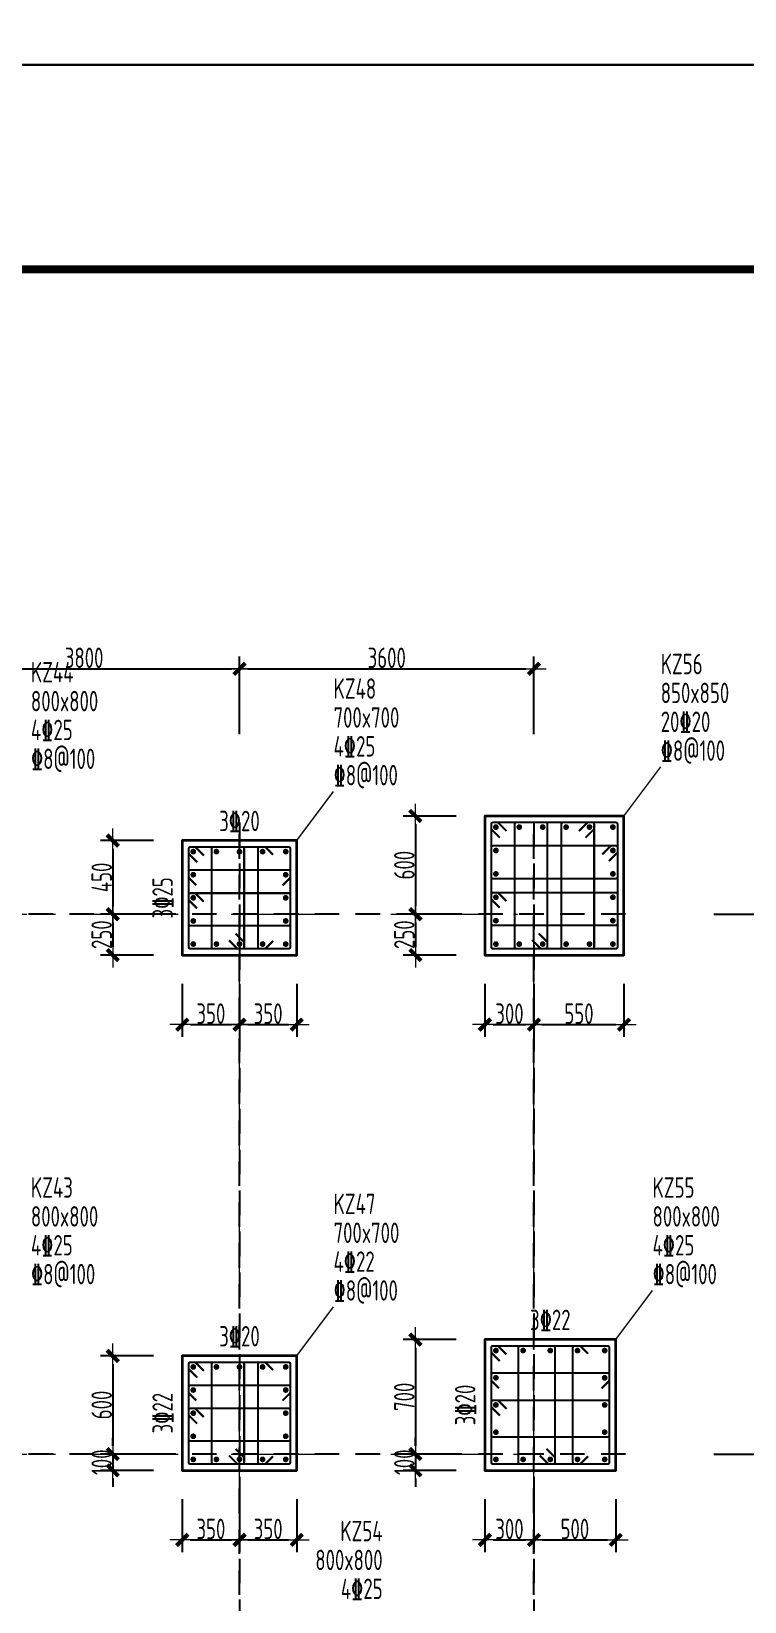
# Model space of a CAD drawing. Header units: millimetres. Extents: x 539196 to 807275, y 431843 to 1156631.
# Drawn here: x 643724 to 652443, y 665355 to 684552 of the extents above; entities that cross this region are included whole.
import ezdxf
from ezdxf.enums import TextEntityAlignment as Align

# ---------------------------------------------------------------- set-up
doc = ezdxf.new("R2010")
doc.units = ezdxf.units.MM
doc.header["$MEASUREMENT"] = 0
for name, pattern in [('DOTE', [2.42, 2, -0.2, 0.02, -0.2]), ('点划线', [1850, 1200, -300, 50, -300]), ('虚线', [500, 300, -200])]:
    doc.linetypes.add(name, pattern=pattern)
doc.layers.add('DOTE', color=1, linetype='DOTE')
doc.layers.add('PUB_TITLE', color=4, linetype='Continuous')
for name, color, linetype, lineweight in [('柱原位标注', 7, 'Continuous', 18), ('柱尺寸标注', 3, 'Continuous', 18), ('柱标注引线', 2, 'Continuous', 18), ('柱箍筋', 1, 'Continuous', 25), ('柱纵筋', 1, 'Continuous', 70), ('柱集中标注', 2, 'Continuous', 18), ('砼柱', 2, 'Continuous', 35), ('网格', 9, '点划线', 18), ('轴线标注', 3, 'Continuous', 18)]:
    doc.layers.add(name, color=color, linetype=linetype, lineweight=lineweight)
doc.styles.add('样式 1_yjk', font='yjkeng.shx', dxfattribs={"width": 0.7, "bigfont": 'yjkchn.shx'})
doc.dimstyles.new('盈建科结构_yjk', dxfattribs={"dimscale": 100, "dimtxt": 2.5, "dimasz": 1, "dimexe": 1.5, "dimexo": 0.625, "dimgap": 0.1, "dimtad": 1, "dimdec": 0, "dimrnd": 1, "dimzin": 0, "dimdsep": 46, "dimtxsty": '样式 1_yjk', "dimblk": '_yjkbk', "dimblk1": 'ARCHTICK', "dimblk2": 'ARCHTICK', "dimcen": 0.09, "dimadec": 0, "dimazin": 0, "dimtfac": 1, "dimtdec": 4, "dimtix": 1, "dimtmove": 2, "dimatfit": 3, "dimfxl": 0, "dimtolj": 1, "dimtzin": 0, "dimarcsym": 0})

# ---------------------------------------------------------------- blocks, each defined once
blk = doc.blocks.new('_yjkbk')
blk.add_line((-1, 0), (1.5, 0))
blk.add_lwpolyline([(-0.7, -0.7, 0.5, 0.5, 0), (0.7, 0.7, 0.5, 0.5, 0)], format="xyseb")
blk = doc.blocks.new('*D2326')
at = {"layer": 'Defpoints', "color": 0}
for p in [(645568, 666959), (646268, 666959), (646268, 666109)]:
    blk.add_point(p, dxfattribs=at)
at = {"layer": '柱尺寸标注', "color": 0, "lineweight": -2}
for p, q in [((645568, 666609), (645568, 665959)), ((646268, 666609), (646268, 665959)), ((645668, 666109), (646168, 666109))]:
    blk.add_line(p, q, dxfattribs=at)
at = {"layer": '柱尺寸标注', "color": 0, "lineweight": -2, "xscale": 100, "yscale": 100, "zscale": 100, "rotation": 180}
blk.add_blockref('_yjkbk', (645568, 666109), dxfattribs=at)
at = {"layer": '柱尺寸标注', "color": 0, "lineweight": -2, "xscale": 100, "yscale": 100, "zscale": 100}
blk.add_blockref('_yjkbk', (646268, 666109), dxfattribs=at)
at = {"layer": '柱尺寸标注', "color": 0, "insert": (645918, 666244), "char_height": 250, "attachment_point": 5, "style": '样式 1_yjk'}
blk.add_mtext('\\A1;350', dxfattribs=at)
blk = doc.blocks.new('_ARCHTICK')
at = {"color": 0, "linetype": 'ByBlock', "const_width": 0.15}
blk.add_lwpolyline([(-0.5, -0.5), (0.5, 0.5)], dxfattribs=at)
blk = doc.blocks.new('*D2327')
at = {"layer": 'Defpoints', "color": 0}
for p in [(646268, 666959), (646968, 666959), (646968, 666109)]:
    blk.add_point(p, dxfattribs=at)
at = {"layer": '柱尺寸标注', "color": 0, "lineweight": -2}
for p, q in [((646268, 666609), (646268, 665959)), ((646968, 666609), (646968, 665959)), ((646368, 666109), (646868, 666109))]:
    blk.add_line(p, q, dxfattribs=at)
at = {"layer": '柱尺寸标注', "color": 0, "lineweight": -2, "xscale": 100, "yscale": 100, "zscale": 100, "rotation": 180}
blk.add_blockref('_yjkbk', (646268, 666109), dxfattribs=at)
at = {"layer": '柱尺寸标注', "color": 0, "lineweight": -2, "xscale": 100, "yscale": 100, "zscale": 100}
blk.add_blockref('_yjkbk', (646968, 666109), dxfattribs=at)
at = {"layer": '柱尺寸标注', "color": 0, "insert": (646618, 666244), "char_height": 250, "attachment_point": 5, "style": '样式 1_yjk'}
blk.add_mtext('\\A1;350', dxfattribs=at)
blk = doc.blocks.new('*D2328')
at = {"layer": 'Defpoints', "color": 0}
for p in [(645568, 668359), (644718, 667159), (645568, 667159)]:
    blk.add_point(p, dxfattribs=at)
at = {"layer": '柱尺寸标注', "color": 0, "lineweight": -2}
for p, q in [((645218, 668359), (644568, 668359)), ((644718, 668259), (644718, 667259)), ((645218, 667159), (644568, 667159))]:
    blk.add_line(p, q, dxfattribs=at)
at = {"layer": '柱尺寸标注', "color": 0, "lineweight": -2, "xscale": 100, "yscale": 100, "zscale": 100}
for p, rotation in [((644718, 668359), 90), ((644718, 667159), 270)]:
    blk.add_blockref('_yjkbk', p, dxfattribs=dict(at, rotation=rotation))
at = {"layer": '柱尺寸标注', "color": 0, "insert": (644583, 667759), "char_height": 250, "attachment_point": 5, "rotation": 90, "style": '样式 1_yjk'}
blk.add_mtext('\\A1;600', dxfattribs=at)
blk = doc.blocks.new('*D2329')
at = {"layer": 'Defpoints', "color": 0}
for p in [(645568, 667159), (644718, 666959), (645568, 666959)]:
    blk.add_point(p, dxfattribs=at)
at = {"layer": '柱尺寸标注', "color": 0, "lineweight": -2}
for p, q in [((644718, 667259), (644718, 667359)), ((645218, 667159), (644568, 667159)), ((644718, 667159), (644718, 666959)), ((645218, 666959), (644568, 666959)), ((644718, 666859), (644718, 666759))]:
    blk.add_line(p, q, dxfattribs=at)
at = {"layer": '柱尺寸标注', "color": 0, "lineweight": -2, "xscale": 100, "yscale": 100, "zscale": 100}
for p, rotation in [((644718, 667159), 270), ((644718, 666959), 90)]:
    blk.add_blockref('_yjkbk', p, dxfattribs=dict(at, rotation=rotation))
at = {"layer": '柱尺寸标注', "color": 0, "insert": (644583, 667059), "char_height": 250, "attachment_point": 5, "rotation": 90, "style": '样式 1_yjk'}
blk.add_mtext('\\A1;100', dxfattribs=at)
blk = doc.blocks.new('*D2330')
at = {"layer": 'Defpoints', "color": 0}
for p in [(645568, 673259), (646268, 673259), (646268, 672409)]:
    blk.add_point(p, dxfattribs=at)
at = {"layer": '柱尺寸标注', "color": 0, "lineweight": -2}
for p, q in [((645568, 672909), (645568, 672259)), ((646268, 672909), (646268, 672259)), ((645668, 672409), (646168, 672409))]:
    blk.add_line(p, q, dxfattribs=at)
at = {"layer": '柱尺寸标注', "color": 0, "lineweight": -2, "xscale": 100, "yscale": 100, "zscale": 100, "rotation": 180}
blk.add_blockref('_yjkbk', (645568, 672409), dxfattribs=at)
at = {"layer": '柱尺寸标注', "color": 0, "lineweight": -2, "xscale": 100, "yscale": 100, "zscale": 100}
blk.add_blockref('_yjkbk', (646268, 672409), dxfattribs=at)
at = {"layer": '柱尺寸标注', "color": 0, "insert": (645918, 672544), "char_height": 250, "attachment_point": 5, "style": '样式 1_yjk'}
blk.add_mtext('\\A1;350', dxfattribs=at)
blk = doc.blocks.new('*D2331')
at = {"layer": 'Defpoints', "color": 0}
for p in [(646268, 673259), (646968, 673259), (646968, 672409)]:
    blk.add_point(p, dxfattribs=at)
at = {"layer": '柱尺寸标注', "color": 0, "lineweight": -2}
for p, q in [((646268, 672909), (646268, 672259)), ((646968, 672909), (646968, 672259)), ((646368, 672409), (646868, 672409))]:
    blk.add_line(p, q, dxfattribs=at)
at = {"layer": '柱尺寸标注', "color": 0, "lineweight": -2, "xscale": 100, "yscale": 100, "zscale": 100, "rotation": 180}
blk.add_blockref('_yjkbk', (646268, 672409), dxfattribs=at)
at = {"layer": '柱尺寸标注', "color": 0, "lineweight": -2, "xscale": 100, "yscale": 100, "zscale": 100}
blk.add_blockref('_yjkbk', (646968, 672409), dxfattribs=at)
at = {"layer": '柱尺寸标注', "color": 0, "insert": (646618, 672544), "char_height": 250, "attachment_point": 5, "style": '样式 1_yjk'}
blk.add_mtext('\\A1;350', dxfattribs=at)
blk = doc.blocks.new('*D2332')
at = {"layer": 'Defpoints', "color": 0}
for p in [(645568, 674659), (644718, 673759), (645568, 673759)]:
    blk.add_point(p, dxfattribs=at)
at = {"layer": '柱尺寸标注', "color": 0, "lineweight": -2}
for p, q in [((645218, 674659), (644568, 674659)), ((644718, 674559), (644718, 673859)), ((645218, 673759), (644568, 673759))]:
    blk.add_line(p, q, dxfattribs=at)
at = {"layer": '柱尺寸标注', "color": 0, "lineweight": -2, "xscale": 100, "yscale": 100, "zscale": 100}
for p, rotation in [((644718, 674659), 90), ((644718, 673759), 270)]:
    blk.add_blockref('_yjkbk', p, dxfattribs=dict(at, rotation=rotation))
at = {"layer": '柱尺寸标注', "color": 0, "insert": (644583, 674209), "char_height": 250, "attachment_point": 5, "rotation": 90, "style": '样式 1_yjk'}
blk.add_mtext('\\A1;450', dxfattribs=at)
blk = doc.blocks.new('*D2333')
at = {"layer": 'Defpoints', "color": 0}
for p in [(645568, 673759), (644718, 673259), (645568, 673259)]:
    blk.add_point(p, dxfattribs=at)
at = {"layer": '柱尺寸标注', "color": 0, "lineweight": -2}
for p, q in [((645218, 673759), (644568, 673759)), ((644718, 673659), (644718, 673359)), ((645218, 673259), (644568, 673259))]:
    blk.add_line(p, q, dxfattribs=at)
at = {"layer": '柱尺寸标注', "color": 0, "lineweight": -2, "xscale": 100, "yscale": 100, "zscale": 100}
for p, rotation in [((644718, 673759), 90), ((644718, 673259), 270)]:
    blk.add_blockref('_yjkbk', p, dxfattribs=dict(at, rotation=rotation))
at = {"layer": '柱尺寸标注', "color": 0, "insert": (644583, 673509), "char_height": 250, "attachment_point": 5, "rotation": 90, "style": '样式 1_yjk'}
blk.add_mtext('\\A1;250', dxfattribs=at)
blk = doc.blocks.new('*D2342')
at = {"layer": 'Defpoints', "color": 0}
for p in [(649268, 666959), (649868, 666959), (649868, 666109)]:
    blk.add_point(p, dxfattribs=at)
at = {"layer": '柱尺寸标注', "color": 0, "lineweight": -2}
for p, q in [((649268, 666609), (649268, 665959)), ((649868, 666609), (649868, 665959)), ((649368, 666109), (649768, 666109))]:
    blk.add_line(p, q, dxfattribs=at)
at = {"layer": '柱尺寸标注', "color": 0, "lineweight": -2, "xscale": 100, "yscale": 100, "zscale": 100, "rotation": 180}
blk.add_blockref('_yjkbk', (649268, 666109), dxfattribs=at)
at = {"layer": '柱尺寸标注', "color": 0, "lineweight": -2, "xscale": 100, "yscale": 100, "zscale": 100}
blk.add_blockref('_yjkbk', (649868, 666109), dxfattribs=at)
at = {"layer": '柱尺寸标注', "color": 0, "insert": (649568, 666244), "char_height": 250, "attachment_point": 5, "style": '样式 1_yjk'}
blk.add_mtext('\\A1;300', dxfattribs=at)
blk = doc.blocks.new('*D2343')
at = {"layer": 'Defpoints', "color": 0}
for p in [(649868, 666959), (650868, 666959), (650868, 666109)]:
    blk.add_point(p, dxfattribs=at)
at = {"layer": '柱尺寸标注', "color": 0, "lineweight": -2}
for p, q in [((649868, 666609), (649868, 665959)), ((650868, 666609), (650868, 665959)), ((649968, 666109), (650768, 666109))]:
    blk.add_line(p, q, dxfattribs=at)
at = {"layer": '柱尺寸标注', "color": 0, "lineweight": -2, "xscale": 100, "yscale": 100, "zscale": 100, "rotation": 180}
blk.add_blockref('_yjkbk', (649868, 666109), dxfattribs=at)
at = {"layer": '柱尺寸标注', "color": 0, "lineweight": -2, "xscale": 100, "yscale": 100, "zscale": 100}
blk.add_blockref('_yjkbk', (650868, 666109), dxfattribs=at)
at = {"layer": '柱尺寸标注', "color": 0, "insert": (650368, 666244), "char_height": 250, "attachment_point": 5, "style": '样式 1_yjk'}
blk.add_mtext('\\A1;500', dxfattribs=at)
blk = doc.blocks.new('*D2344')
at = {"layer": 'Defpoints', "color": 0}
for p in [(649268, 668559), (648418, 667159), (649268, 667159)]:
    blk.add_point(p, dxfattribs=at)
at = {"layer": '柱尺寸标注', "color": 0, "lineweight": -2}
for p, q in [((648918, 668559), (648268, 668559)), ((648418, 668459), (648418, 667259)), ((648918, 667159), (648268, 667159))]:
    blk.add_line(p, q, dxfattribs=at)
at = {"layer": '柱尺寸标注', "color": 0, "lineweight": -2, "xscale": 100, "yscale": 100, "zscale": 100}
for p, rotation in [((648418, 668559), 90), ((648418, 667159), 270)]:
    blk.add_blockref('_yjkbk', p, dxfattribs=dict(at, rotation=rotation))
at = {"layer": '柱尺寸标注', "color": 0, "insert": (648283, 667859), "char_height": 250, "attachment_point": 5, "rotation": 90, "style": '样式 1_yjk'}
blk.add_mtext('\\A1;700', dxfattribs=at)
blk = doc.blocks.new('*D2345')
at = {"layer": 'Defpoints', "color": 0}
for p in [(649268, 667159), (648418, 666959), (649268, 666959)]:
    blk.add_point(p, dxfattribs=at)
at = {"layer": '柱尺寸标注', "color": 0, "lineweight": -2}
for p, q in [((648418, 667259), (648418, 667359)), ((648918, 667159), (648268, 667159)), ((648418, 667159), (648418, 666959)), ((648918, 666959), (648268, 666959)), ((648418, 666859), (648418, 666759))]:
    blk.add_line(p, q, dxfattribs=at)
at = {"layer": '柱尺寸标注', "color": 0, "lineweight": -2, "xscale": 100, "yscale": 100, "zscale": 100}
for p, rotation in [((648418, 667159), 270), ((648418, 666959), 90)]:
    blk.add_blockref('_yjkbk', p, dxfattribs=dict(at, rotation=rotation))
at = {"layer": '柱尺寸标注', "color": 0, "insert": (648283, 667059), "char_height": 250, "attachment_point": 5, "rotation": 90, "style": '样式 1_yjk'}
blk.add_mtext('\\A1;100', dxfattribs=at)
blk = doc.blocks.new('*D2346')
at = {"layer": 'Defpoints', "color": 0}
for p in [(649268, 673259), (649868, 673259), (649868, 672409)]:
    blk.add_point(p, dxfattribs=at)
at = {"layer": '柱尺寸标注', "color": 0, "lineweight": -2}
for p, q in [((649268, 672909), (649268, 672259)), ((649868, 672909), (649868, 672259)), ((649368, 672409), (649768, 672409))]:
    blk.add_line(p, q, dxfattribs=at)
at = {"layer": '柱尺寸标注', "color": 0, "lineweight": -2, "xscale": 100, "yscale": 100, "zscale": 100, "rotation": 180}
blk.add_blockref('_yjkbk', (649268, 672409), dxfattribs=at)
at = {"layer": '柱尺寸标注', "color": 0, "lineweight": -2, "xscale": 100, "yscale": 100, "zscale": 100}
blk.add_blockref('_yjkbk', (649868, 672409), dxfattribs=at)
at = {"layer": '柱尺寸标注', "color": 0, "insert": (649568, 672544), "char_height": 250, "attachment_point": 5, "style": '样式 1_yjk'}
blk.add_mtext('\\A1;300', dxfattribs=at)
blk = doc.blocks.new('*D2347')
at = {"layer": 'Defpoints', "color": 0}
for p in [(649868, 673259), (650968, 673259), (650968, 672409)]:
    blk.add_point(p, dxfattribs=at)
at = {"layer": '柱尺寸标注', "color": 0, "lineweight": -2}
for p, q in [((649868, 672909), (649868, 672259)), ((650968, 672909), (650968, 672259)), ((649968, 672409), (650868, 672409))]:
    blk.add_line(p, q, dxfattribs=at)
at = {"layer": '柱尺寸标注', "color": 0, "lineweight": -2, "xscale": 100, "yscale": 100, "zscale": 100, "rotation": 180}
blk.add_blockref('_yjkbk', (649868, 672409), dxfattribs=at)
at = {"layer": '柱尺寸标注', "color": 0, "lineweight": -2, "xscale": 100, "yscale": 100, "zscale": 100}
blk.add_blockref('_yjkbk', (650968, 672409), dxfattribs=at)
at = {"layer": '柱尺寸标注', "color": 0, "insert": (650418, 672544), "char_height": 250, "attachment_point": 5, "style": '样式 1_yjk'}
blk.add_mtext('\\A1;550', dxfattribs=at)
blk = doc.blocks.new('*D2348')
at = {"layer": 'Defpoints', "color": 0}
for p in [(649268, 674959), (648418, 673759), (649268, 673759)]:
    blk.add_point(p, dxfattribs=at)
at = {"layer": '柱尺寸标注', "color": 0, "lineweight": -2}
for p, q in [((648918, 674959), (648268, 674959)), ((648418, 674859), (648418, 673859)), ((648918, 673759), (648268, 673759))]:
    blk.add_line(p, q, dxfattribs=at)
at = {"layer": '柱尺寸标注', "color": 0, "lineweight": -2, "xscale": 100, "yscale": 100, "zscale": 100}
for p, rotation in [((648418, 674959), 90), ((648418, 673759), 270)]:
    blk.add_blockref('_yjkbk', p, dxfattribs=dict(at, rotation=rotation))
at = {"layer": '柱尺寸标注', "color": 0, "insert": (648283, 674359), "char_height": 250, "attachment_point": 5, "rotation": 90, "style": '样式 1_yjk'}
blk.add_mtext('\\A1;600', dxfattribs=at)
blk = doc.blocks.new('*D2349')
at = {"layer": 'Defpoints', "color": 0}
for p in [(649268, 673759), (648418, 673259), (649268, 673259)]:
    blk.add_point(p, dxfattribs=at)
at = {"layer": '柱尺寸标注', "color": 0, "lineweight": -2}
for p, q in [((648918, 673759), (648268, 673759)), ((648418, 673659), (648418, 673359)), ((648918, 673259), (648268, 673259))]:
    blk.add_line(p, q, dxfattribs=at)
at = {"layer": '柱尺寸标注', "color": 0, "lineweight": -2, "xscale": 100, "yscale": 100, "zscale": 100}
for p, rotation in [((648418, 673759), 90), ((648418, 673259), 270)]:
    blk.add_blockref('_yjkbk', p, dxfattribs=dict(at, rotation=rotation))
at = {"layer": '柱尺寸标注', "color": 0, "insert": (648283, 673509), "char_height": 250, "attachment_point": 5, "rotation": 90, "style": '样式 1_yjk'}
blk.add_mtext('\\A1;250', dxfattribs=at)
blk = doc.blocks.new('*D2391')
at = {"layer": 'Defpoints', "color": 0}
for p in [(646268, 676759), (642468, 673759), (646268, 673759)]:
    blk.add_point(p, dxfattribs=at)
at = {"layer": '轴线标注', "color": 0, "lineweight": -2}
for p, q in [((642468, 675959), (642468, 676909)), ((646268, 675959), (646268, 676909)), ((642568, 676759), (646168, 676759))]:
    blk.add_line(p, q, dxfattribs=at)
at = {"layer": '轴线标注', "color": 0, "lineweight": -2, "xscale": 100, "yscale": 100, "zscale": 100, "rotation": 180}
blk.add_blockref('_yjkbk', (642468, 676759), dxfattribs=at)
at = {"layer": '轴线标注', "color": 0, "lineweight": -2, "xscale": 100, "yscale": 100, "zscale": 100}
blk.add_blockref('_yjkbk', (646268, 676759), dxfattribs=at)
at = {"layer": '轴线标注', "color": 0, "insert": (644368, 676894), "char_height": 250, "attachment_point": 5, "style": '样式 1_yjk'}
blk.add_mtext('\\A1;3800', dxfattribs=at)
blk = doc.blocks.new('*D2393')
at = {"layer": 'Defpoints', "color": 0}
for p in [(649868, 676759), (646268, 673759), (649868, 673759)]:
    blk.add_point(p, dxfattribs=at)
at = {"layer": '轴线标注', "color": 0, "lineweight": -2}
for p, q in [((646268, 675959), (646268, 676909)), ((649868, 675959), (649868, 676909)), ((646368, 676759), (649768, 676759))]:
    blk.add_line(p, q, dxfattribs=at)
at = {"layer": '轴线标注', "color": 0, "lineweight": -2, "xscale": 100, "yscale": 100, "zscale": 100, "rotation": 180}
blk.add_blockref('_yjkbk', (646268, 676759), dxfattribs=at)
at = {"layer": '轴线标注', "color": 0, "lineweight": -2, "xscale": 100, "yscale": 100, "zscale": 100}
blk.add_blockref('_yjkbk', (649868, 676759), dxfattribs=at)
at = {"layer": '轴线标注', "color": 0, "insert": (648068, 676894), "char_height": 250, "attachment_point": 5, "style": '样式 1_yjk'}
blk.add_mtext('\\A1;3600', dxfattribs=at)
blk = doc.blocks.new('*D2395')
at = {"layer": 'Defpoints', "color": 0}
for p in [(649868, 673759), (649868, 667159), (652868, 667159)]:
    blk.add_point(p, dxfattribs=at)
at = {"layer": '轴线标注', "color": 0, "lineweight": -2}
for p, q in [((652068, 673759), (653018, 673759)), ((652868, 673659), (652868, 667259)), ((652068, 667159), (653018, 667159))]:
    blk.add_line(p, q, dxfattribs=at)
at = {"layer": '轴线标注', "color": 0, "lineweight": -2, "xscale": 100, "yscale": 100, "zscale": 100}
for p, rotation in [((652868, 673759), 90), ((652868, 667159), 270)]:
    blk.add_blockref('_yjkbk', p, dxfattribs=dict(at, rotation=rotation))
at = {"layer": '轴线标注', "color": 0, "insert": (652733, 670459), "char_height": 250, "attachment_point": 5, "rotation": 90, "style": '样式 1_yjk'}
blk.add_mtext('\\A1;6600', dxfattribs=at)
blk = doc.blocks.new('*D2397')
at = {"layer": 'Defpoints', "color": 0}
for p in [(649868, 667159), (649868, 664159), (652868, 664159)]:
    blk.add_point(p, dxfattribs=at)
at = {"layer": '轴线标注', "color": 0, "lineweight": -2}
for p, q in [((652068, 667159), (653018, 667159)), ((652868, 667059), (652868, 664259)), ((652068, 664159), (653018, 664159))]:
    blk.add_line(p, q, dxfattribs=at)
at = {"layer": '轴线标注', "color": 0, "lineweight": -2, "xscale": 100, "yscale": 100, "zscale": 100}
for p, rotation in [((652868, 667159), 90), ((652868, 664159), 270)]:
    blk.add_blockref('_yjkbk', p, dxfattribs=dict(at, rotation=rotation))
at = {"layer": '轴线标注', "color": 0, "insert": (652733, 665659), "char_height": 250, "attachment_point": 5, "rotation": 90, "style": '样式 1_yjk'}
blk.add_mtext('\\A1;3000', dxfattribs=at)
blk = doc.blocks.new('jzzw')
at = {"layer": 'DOTE', "color": 1, "linetype": '虚线'}
for p, q in [((947786, 872027), (947786, 890469)), ((947786, 890469), (947786, 834829)), ((951386, 872027), (951386, 890469)), ((951386, 890469), (951386, 834829)), ((952506, 889349), (912186, 889349)), ((952506, 889349), (912186, 889349)), ((952506, 889349), (912186, 889349)), ((952506, 889349), (912186, 889349)), ((952506, 882749), (911886, 882749))]:
    blk.add_line(p, q, dxfattribs=at)

msp = doc.modelspace()

# ---------------------------------------------------------------- linework, layer by layer
at = {"layer": 'PUB_TITLE'}
for points in [[(603402.6, 684143), (662802.6, 684143), (662802.6, 768243), (603402.6, 768243)], [(603402.6, 600043), (662802.6, 600043), (662802.6, 684143), (603402.6, 684143)]]:
    msp.add_lwpolyline(points, close=True, dxfattribs=at)
at = {"layer": 'PUB_TITLE', "const_width": 100}
msp.add_lwpolyline([(604402.6, 601043), (661802.6, 601043), (661802.6, 681643), (604402.6, 681643)], close=True, dxfattribs=at)
at = {"layer": '柱标注引线'}
for p, q in [((650967.6, 674959.2), (651417.6, 675559.2)), ((646967.6, 674659.2), (647417.6, 675259.2)), ((650867.6, 668559.2), (651317.6, 669159.2)), ((646967.6, 668359.2), (647417.6, 668959.2))]:
    msp.add_line(p, q, dxfattribs=at)
at = {"layer": '柱箍筋', "const_width": 25}
for points in [[(649531.6, 674776.5), (649433.4, 674874.8, 0.1989124), (649416.6, 674881.7), (649368.8, 674881.7, 0.4142136), (649345.1, 674858), (649345.1, 673360.5, 0.4142136), (649368.8, 673336.7), (650866.3, 673336.7, 0.4142136), (650890.1, 673360.5), (650890.1, 674858, 0.4142136), (650866.3, 674881.7), (649368.8, 674881.7, 0.4142136), (649345.1, 674858), (649345.1, 674810.2, 0.1989124), (649352, 674793.5), (649450.3, 674695.2)], [(649845.5, 673442), (649943.8, 673343.7, 0.1989124), (649960.6, 673336.7), (650008.3, 673336.7, 0.4142136), (650032.1, 673360.5), (650032.1, 674858, 0.4142136), (650008.3, 674881.7), (649654.8, 674881.7, 0.4142136), (649631.1, 674858), (649631.1, 673360.5, 0.4142136), (649654.8, 673336.7), (650008.3, 673336.7, 0.4142136), (650032.1, 673360.5), (650032.1, 673408.2, 0.1989124), (650025.1, 673425), (649926.9, 673523.3)], [(650417.5, 674776.5), (650515.8, 674874.8, -0.1989124), (650532.6, 674881.7), (650580.3, 674881.7, -0.4142136), (650604.1, 674858), (650604.1, 673360.5, -0.4142136), (650580.3, 673336.7), (650226.8, 673336.7, -0.4142136), (650203.1, 673360.5), (650203.1, 674858, -0.4142136), (650226.8, 674881.7), (650580.3, 674881.7, -0.4142136), (650604.1, 674858), (650604.1, 674810.2, -0.1989124), (650597.1, 674793.5), (650498.9, 674695.2)], [(645831.6, 674476.5), (645733.4, 674574.8, 0.1989124), (645716.6, 674581.7), (645668.8, 674581.7, 0.4142136), (645645.1, 674558), (645645.1, 673360.5, 0.4142136), (645668.8, 673336.7), (646866.3, 673336.7, 0.4142136), (646890.1, 673360.5), (646890.1, 674558, 0.4142136), (646866.3, 674581.7), (645668.8, 674581.7, 0.4142136), (645645.1, 674558), (645645.1, 674510.2, 0.1989124), (645652, 674493.5), (645750.3, 674395.2)], [(646138.5, 673442), (646236.8, 673343.7, 0.1989124), (646253.6, 673336.7), (646301.3, 673336.7, 0.4142136), (646325.1, 673360.5), (646325.1, 674558, 0.4142136), (646301.3, 674581.7), (645951.3, 674581.7, 0.4142136), (645927.6, 674558), (645927.6, 673360.5, 0.4142136), (645951.3, 673336.7), (646301.3, 673336.7, 0.4142136), (646325.1, 673360.5), (646325.1, 673408.2, 0.1989124), (646318.1, 673425), (646219.9, 673523.3)], [(646679.1, 673432.1), (646590.7, 673343.7, -0.131362), (646564.1, 673336.7), (646516.3, 673336.7, -0.4142136), (646492.6, 673360.5), (646492.6, 674558, -0.4142136), (646516.3, 674581.7), (646564.1, 674581.7, -0.131362), (646590.7, 674574.8), (646679.1, 674486.4)], [(650784.9, 674409.2), (650883.1, 674507.5, 0.1989124), (650890.1, 674524.2), (650890.1, 674572, 0.4142136), (650866.3, 674595.7), (649368.8, 674595.7, 0.4142136), (649345.1, 674572), (649345.1, 674218.5, 0.4142136), (649368.8, 674194.7), (650866.3, 674194.7, 0.4142136), (650890.1, 674218.5), (650890.1, 674572, 0.4142136), (650866.3, 674595.7), (650818.6, 674595.7, 0.1989124), (650801.8, 674588.8), (650703.5, 674490.5)], [(645740.4, 674112.7), (645652, 674201.1, -0.131362), (645645.1, 674227.7), (645645.1, 674275.5, -0.4142136), (645668.8, 674299.2), (646866.3, 674299.2, -0.4142136), (646890.1, 674275.5), (646890.1, 674227.7, -0.131362), (646883.1, 674201.1), (646794.7, 674112.7)], [(645750.3, 673830.2), (645652, 673928.5, -0.1989124), (645645.1, 673945.2), (645645.1, 673993, -0.4142136), (645668.8, 674016.7), (646866.3, 674016.7, -0.4142136), (646890.1, 673993), (646890.1, 673643, -0.4142136), (646866.3, 673619.2), (645668.8, 673619.2, -0.4142136), (645645.1, 673643), (645645.1, 673993, -0.4142136), (645668.8, 674016.7), (645716.6, 674016.7, -0.1989124), (645733.4, 674009.8), (645831.6, 673911.5)], [(649450.3, 673837.2), (649352, 673935.5, -0.1989124), (649345.1, 673952.2), (649345.1, 674000, -0.4142136), (649368.8, 674023.7), (650866.3, 674023.7, -0.4142136), (650890.1, 674000), (650890.1, 673646.5, -0.4142136), (650866.3, 673622.7), (649368.8, 673622.7, -0.4142136), (649345.1, 673646.5), (649345.1, 674000, -0.4142136), (649368.8, 674023.7), (649416.6, 674023.7, -0.1989124), (649433.4, 674016.8), (649531.6, 673918.5)], [(649531.6, 668376.5), (649433.4, 668474.8, 0.1989124), (649416.6, 668481.7), (649368.8, 668481.7, 0.4142136), (649345.1, 668458), (649345.1, 667060.5, 0.4142136), (649368.8, 667036.7), (650766.3, 667036.7, 0.4142136), (650790.1, 667060.5), (650790.1, 668458, 0.4142136), (650766.3, 668481.7), (649368.8, 668481.7, 0.4142136), (649345.1, 668458), (649345.1, 668410.2, 0.1989124), (649352, 668393.5), (649450.3, 668295.2)], [(649938.5, 667142), (650036.8, 667043.7, 0.1989124), (650053.6, 667036.7), (650101.3, 667036.7, 0.4142136), (650125.1, 667060.5), (650125.1, 668458, 0.4142136), (650101.3, 668481.7), (649701.3, 668481.7, 0.4142136), (649677.6, 668458), (649677.6, 667060.5, 0.4142136), (649701.3, 667036.7), (650101.3, 667036.7, 0.4142136), (650125.1, 667060.5), (650125.1, 667108.2, 0.1989124), (650118.1, 667125), (650019.9, 667223.3)], [(650529.1, 667132.1), (650440.7, 667043.7, -0.131362), (650414.1, 667036.7), (650366.3, 667036.7, -0.4142136), (650342.6, 667060.5), (650342.6, 668458, -0.4142136), (650366.3, 668481.7), (650414.1, 668481.7, -0.131362), (650440.7, 668474.8), (650529.1, 668386.4)], [(645831.6, 668176.5), (645733.4, 668274.8, 0.1989124), (645716.6, 668281.7), (645668.8, 668281.7, 0.4142136), (645645.1, 668258), (645645.1, 667060.5, 0.4142136), (645668.8, 667036.7), (646866.3, 667036.7, 0.4142136), (646890.1, 667060.5), (646890.1, 668258, 0.4142136), (646866.3, 668281.7), (645668.8, 668281.7, 0.4142136), (645645.1, 668258), (645645.1, 668210.2, 0.1989124), (645652, 668193.5), (645750.3, 668095.2)], [(646138.5, 667142), (646236.8, 667043.7, 0.1989124), (646253.6, 667036.7), (646301.3, 667036.7, 0.4142136), (646325.1, 667060.5), (646325.1, 668258, 0.4142136), (646301.3, 668281.7), (645951.3, 668281.7, 0.4142136), (645927.6, 668258), (645927.6, 667060.5, 0.4142136), (645951.3, 667036.7), (646301.3, 667036.7, 0.4142136), (646325.1, 667060.5), (646325.1, 667108.2, 0.1989124), (646318.1, 667125), (646219.9, 667223.3)], [(646679.1, 667132.1), (646590.7, 667043.7, -0.131362), (646564.1, 667036.7), (646516.3, 667036.7, -0.4142136), (646492.6, 667060.5), (646492.6, 668258, -0.4142136), (646516.3, 668281.7), (646564.1, 668281.7, -0.131362), (646590.7, 668274.8), (646679.1, 668186.4)], [(649440.4, 667962.7), (649352, 668051.1, -0.131362), (649345.1, 668077.7), (649345.1, 668125.5, -0.4142136), (649368.8, 668149.2), (650766.3, 668149.2, -0.4142136), (650790.1, 668125.5), (650790.1, 668077.7, -0.131362), (650783.1, 668051.1), (650694.7, 667962.7)], [(645740.4, 667812.7), (645652, 667901.1, -0.131362), (645645.1, 667927.7), (645645.1, 667975.5, -0.4142136), (645668.8, 667999.2), (646866.3, 667999.2, -0.4142136), (646890.1, 667975.5), (646890.1, 667927.7, -0.131362), (646883.1, 667901.1), (646794.7, 667812.7)], [(645750.3, 667530.2), (645652, 667628.5, -0.1989124), (645645.1, 667645.2), (645645.1, 667693, -0.4142136), (645668.8, 667716.7), (646866.3, 667716.7, -0.4142136), (646890.1, 667693), (646890.1, 667343, -0.4142136), (646866.3, 667319.2), (645668.8, 667319.2, -0.4142136), (645645.1, 667343), (645645.1, 667693, -0.4142136), (645668.8, 667716.7), (645716.6, 667716.7, -0.1989124), (645733.4, 667709.8), (645831.6, 667611.5)], [(649450.3, 667630.2), (649352, 667728.5, -0.1989124), (649345.1, 667745.2), (649345.1, 667793, -0.4142136), (649368.8, 667816.7), (650766.3, 667816.7, -0.4142136), (650790.1, 667793), (650790.1, 667393, -0.4142136), (650766.3, 667369.2), (649368.8, 667369.2, -0.4142136), (649345.1, 667393), (649345.1, 667793, -0.4142136), (649368.8, 667816.7), (649416.6, 667816.7, -0.1989124), (649433.4, 667809.8), (649531.6, 667711.5)]]:
    msp.add_lwpolyline(points, format="xyb", dxfattribs=at)
at = {"layer": '柱纵筋', "const_width": 35}
for points in [[(649420.1, 674824.2, 1), (649385.1, 674824.2, 1)], [(649706.1, 674824.2, 1), (649671.1, 674824.2, 1)], [(649992.1, 674824.2, 1), (649957.1, 674824.2, 1)], [(650278.1, 674824.2, 1), (650243.1, 674824.2, 1)], [(650564.1, 674824.2, 1), (650529.1, 674824.2, 1)], [(650850.1, 674824.2, 1), (650815.1, 674824.2, 1)], [(649420.1, 674538.2, 1), (649385.1, 674538.2, 1)], [(650850.1, 674538.2, 1), (650815.1, 674538.2, 1)], [(645720.1, 674524.2, 1), (645685.1, 674524.2, 1)], [(646002.6, 674524.2, 1), (645967.6, 674524.2, 1)], [(646285.1, 674524.2, 1), (646250.1, 674524.2, 1)], [(646567.6, 674524.2, 1), (646532.6, 674524.2, 1)], [(646850.1, 674524.2, 1), (646815.1, 674524.2, 1)], [(645720.1, 674241.7, 1), (645685.1, 674241.7, 1)], [(646850.1, 674241.7, 1), (646815.1, 674241.7, 1)], [(649420.1, 674252.2, 1), (649385.1, 674252.2, 1)], [(650850.1, 674252.2, 1), (650815.1, 674252.2, 1)], [(649420.1, 673966.2, 1), (649385.1, 673966.2, 1)], [(650850.1, 673966.2, 1), (650815.1, 673966.2, 1)], [(645720.1, 673959.2, 1), (645685.1, 673959.2, 1)], [(646850.1, 673959.2, 1), (646815.1, 673959.2, 1)], [(645720.1, 673676.7, 1), (645685.1, 673676.7, 1)], [(646850.1, 673676.7, 1), (646815.1, 673676.7, 1)], [(649420.1, 673680.2, 1), (649385.1, 673680.2, 1)], [(650850.1, 673680.2, 1), (650815.1, 673680.2, 1)], [(645720.1, 673394.2, 1), (645685.1, 673394.2, 1)], [(646002.6, 673394.2, 1), (645967.6, 673394.2, 1)], [(646285.1, 673394.2, 1), (646250.1, 673394.2, 1)], [(646567.6, 673394.2, 1), (646532.6, 673394.2, 1)], [(646850.1, 673394.2, 1), (646815.1, 673394.2, 1)], [(649420.1, 673394.2, 1), (649385.1, 673394.2, 1)], [(649706.1, 673394.2, 1), (649671.1, 673394.2, 1)], [(649992.1, 673394.2, 1), (649957.1, 673394.2, 1)], [(650278.1, 673394.2, 1), (650243.1, 673394.2, 1)], [(650564.1, 673394.2, 1), (650529.1, 673394.2, 1)], [(650850.1, 673394.2, 1), (650815.1, 673394.2, 1)], [(649420.1, 668424.2, 1), (649385.1, 668424.2, 1)], [(649752.6, 668424.2, 1), (649717.6, 668424.2, 1)], [(650085.1, 668424.2, 1), (650050.1, 668424.2, 1)], [(650417.6, 668424.2, 1), (650382.6, 668424.2, 1)], [(650750.1, 668424.2, 1), (650715.1, 668424.2, 1)], [(645720.1, 668224.2, 1), (645685.1, 668224.2, 1)], [(646002.6, 668224.2, 1), (645967.6, 668224.2, 1)], [(646285.1, 668224.2, 1), (646250.1, 668224.2, 1)], [(646567.6, 668224.2, 1), (646532.6, 668224.2, 1)], [(646850.1, 668224.2, 1), (646815.1, 668224.2, 1)], [(649420.1, 668091.7, 1), (649385.1, 668091.7, 1)], [(650750.1, 668091.7, 1), (650715.1, 668091.7, 1)], [(645720.1, 667941.7, 1), (645685.1, 667941.7, 1)], [(646850.1, 667941.7, 1), (646815.1, 667941.7, 1)], [(645720.1, 667659.2, 1), (645685.1, 667659.2, 1)], [(646850.1, 667659.2, 1), (646815.1, 667659.2, 1)], [(649420.1, 667759.2, 1), (649385.1, 667759.2, 1)], [(650750.1, 667759.2, 1), (650715.1, 667759.2, 1)], [(645720.1, 667376.7, 1), (645685.1, 667376.7, 1)], [(646850.1, 667376.7, 1), (646815.1, 667376.7, 1)], [(649420.1, 667426.7, 1), (649385.1, 667426.7, 1)], [(650750.1, 667426.7, 1), (650715.1, 667426.7, 1)], [(645720.1, 667094.2, 1), (645685.1, 667094.2, 1)], [(646002.6, 667094.2, 1), (645967.6, 667094.2, 1)], [(646285.1, 667094.2, 1), (646250.1, 667094.2, 1)], [(646567.6, 667094.2, 1), (646532.6, 667094.2, 1)], [(646850.1, 667094.2, 1), (646815.1, 667094.2, 1)], [(649420.1, 667094.2, 1), (649385.1, 667094.2, 1)], [(649752.6, 667094.2, 1), (649717.6, 667094.2, 1)], [(650085.1, 667094.2, 1), (650050.1, 667094.2, 1)], [(650417.6, 667094.2, 1), (650382.6, 667094.2, 1)], [(650750.1, 667094.2, 1), (650715.1, 667094.2, 1)]]:
    msp.add_lwpolyline(points, format="xyb", close=True, dxfattribs=at)
at = {"layer": '砼柱'}
for points in [[(650967.6, 674959.2), (649267.6, 674959.2), (649267.6, 673259.2), (650967.6, 673259.2)], [(646967.6, 674659.2), (645567.6, 674659.2), (645567.6, 673259.2), (646967.6, 673259.2)], [(650867.6, 668559.2), (649267.6, 668559.2), (649267.6, 666959.2), (650867.6, 666959.2)], [(646967.6, 668359.2), (645567.6, 668359.2), (645567.6, 666959.2), (646967.6, 666959.2)]]:
    msp.add_lwpolyline(points, close=True, dxfattribs=at)
at = {"layer": '网格'}
for p, q in [((642467.6, 673759.2), (646267.6, 673759.2)), ((646267.6, 667159.2), (646267.6, 673759.2)), ((646267.6, 673759.2), (649867.6, 673759.2)), ((649867.6, 667159.2), (649867.6, 673759.2)), ((642467.6, 667159.2), (646267.6, 667159.2)), ((646267.6, 664159.2), (646267.6, 667159.2)), ((646267.6, 667159.2), (649867.6, 667159.2)), ((649867.6, 664159.2), (649867.6, 667159.2))]:
    msp.add_line(p, q, dxfattribs=at)

# ---------------------------------------------------------------- block references
msp.add_blockref('jzzw', (-301518.2, -215589.7))

# ---------------------------------------------------------------- texts
at = {"layer": '柱原位标注', "linetype": 'Continuous', "style": '样式 1_yjk', "width": 0.7}
for s, p in [('3\x8420', (646267.6, 674699.2)), ('3\x8422', (650067.6, 668599.2)), ('3\x8420', (646267.6, 668399.2))]:
    msp.add_text(s, height=250, dxfattribs=at).set_placement(p, align=Align.BOTTOM_CENTER)
for s, p in [('3\x8425', (645527.6, 673959.2)), ('3\x8422', (645527.6, 667659.2)), ('3\x8420', (649227.6, 667759.2))]:
    msp.add_text(s, height=250, rotation=90, dxfattribs=at).set_placement(p, align=Align.BOTTOM_CENTER)
at = {"layer": '柱集中标注', "linetype": 'Continuous', "style": '样式 1_yjk', "width": 0.7}
for s, p in [('KZ56', (651417.6, 676617.5)), ('KZ44', (643717.6, 676517.5)), ('KZ48', (647417.6, 676317.5)), ('850x850', (651417.6, 676264.7)), ('800x800', (643717.6, 676164.7)), ('4\x8425', (643717.6, 675812)), ('700x700', (647417.6, 675964.7)), ('20\x8420', (651417.6, 675912)), ('4\x8425', (647417.6, 675612)), ('\x848@100', (651417.6, 675559.2)), ('\x848@100', (643717.6, 675459.2)), ('\x848@100', (647417.6, 675259.2)), ('KZ43', (643717.6, 670217.5)), ('KZ55', (651317.6, 670217.5)), ('800x800', (643717.6, 669864.7)), ('KZ47', (647417.6, 670017.5)), ('800x800', (651317.6, 669864.7)), ('700x700', (647417.6, 669664.7)), ('4\x8425', (643717.6, 669512)), ('4\x8425', (651317.6, 669512)), ('4\x8422', (647417.6, 669312)), ('\x848@100', (643717.6, 669159.2)), ('\x848@100', (651317.6, 669159.2)), ('\x848@100', (647417.6, 668959.2))]:
    msp.add_text(s, height=250, dxfattribs=at).set_placement(p, align=Align.BOTTOM_LEFT)
for s, p in [('KZ54', (648017.6, 666017.5)), ('800x800', (648017.6, 665664.7)), ('4\x8425', (648017.6, 665312))]:
    msp.add_text(s, height=250, dxfattribs=at).set_placement(p, align=Align.BOTTOM_RIGHT)

# ---------------------------------------------------------------- dimensions: what is measured, and where the dimension line sits
at = {"layer": '柱尺寸标注'}
for p1, p2, picture, middle in [((649267.6, 674959.2), (649267.6, 673759.2), '*D2348', (648282.6, 674359.2)), ((645567.6, 674659.2), (645567.6, 673759.2), '*D2332', (644582.6, 674209.2)), ((645567.6, 673759.2), (645567.6, 673259.2), '*D2333', (644582.6, 673509.2)), ((649267.6, 673759.2), (649267.6, 673259.2), '*D2349', (648282.6, 673509.2)), ((645567.6, 673259.2), (646267.6, 673259.2), '*D2330', (645917.6, 672544.2)), ((646267.6, 673259.2), (646967.6, 673259.2), '*D2331', (646617.6, 672544.2)), ((649267.6, 673259.2), (649867.6, 673259.2), '*D2346', (649567.6, 672544.2)), ((649867.6, 673259.2), (650967.6, 673259.2), '*D2347', (650417.6, 672544.2)), ((649267.6, 668559.2), (649267.6, 667159.2), '*D2344', (648282.6, 667859.2)), ((645567.6, 668359.2), (645567.6, 667159.2), '*D2328', (644582.6, 667759.2)), ((645567.6, 667159.2), (645567.6, 666959.2), '*D2329', (644582.6, 667059.2)), ((649267.6, 667159.2), (649267.6, 666959.2), '*D2345', (648282.6, 667059.2)), ((645567.6, 666959.2), (646267.6, 666959.2), '*D2326', (645917.6, 666244.2)), ((646267.6, 666959.2), (646967.6, 666959.2), '*D2327', (646617.6, 666244.2)), ((649267.6, 666959.2), (649867.6, 666959.2), '*D2342', (649567.6, 666244.2)), ((649867.6, 666959.2), (650867.6, 666959.2), '*D2343', (650367.6, 666244.2))]:
    dim = msp.add_aligned_dim(p1=p1, p2=p2, distance=-850, dimstyle='盈建科结构_yjk', override={"dimscale": 100, "dimtxt": 2.5, "dimasz": 1, "dimexe": 1.5, "dimexo": 3.5, "dimgap": 0.1, "dimtad": 1, "dimlfac": 0.5, "dimrnd": 5, "dimdle": 0, "dimfxlon": 0}, dxfattribs=at)
    dim.commit()
    dim.dimension.update_dxf_attribs({"geometry": picture, "text_midpoint": middle})
at = {"layer": '轴线标注'}
for p1, p2, picture, middle in [((642467.6, 673759.2), (646267.6, 673759.2), '*D2391', (644367.6, 676894.2)), ((646267.6, 673759.2), (649867.6, 673759.2), '*D2393', (648067.6, 676894.2)), ((649867.6, 673759.2), (649867.6, 667159.2), '*D2395', (652732.6, 670459.2)), ((649867.6, 667159.2), (649867.6, 664159.2), '*D2397', (652732.6, 665659.2))]:
    dim = msp.add_aligned_dim(p1=p1, p2=p2, distance=3000, dimstyle='盈建科结构_yjk', override={"dimscale": 100, "dimtxt": 2.5, "dimasz": 1, "dimexe": 1.5, "dimexo": 22, "dimgap": 0.1, "dimtad": 1, "dimlfac": 1, "dimrnd": 5, "dimdle": 0, "dimfxlon": 0}, dxfattribs=at)
    dim.commit()
    dim.dimension.update_dxf_attribs({"geometry": picture, "text_midpoint": middle})

doc.saveas('drawing.dxf')
